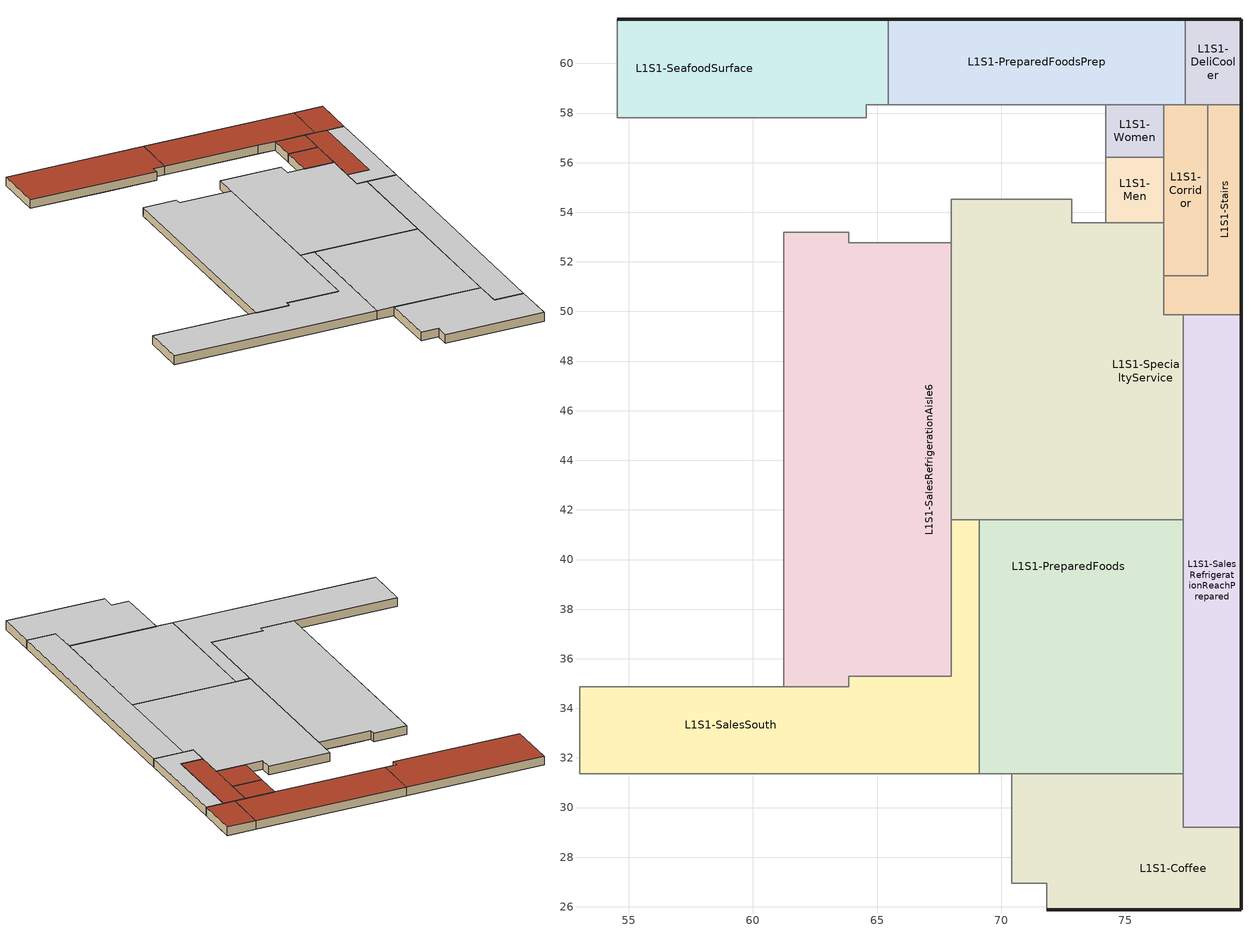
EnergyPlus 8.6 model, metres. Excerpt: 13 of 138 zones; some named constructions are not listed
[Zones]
L1S1-Coffee
 floor outside (Interior Floor): 74.23,25.88 74.23,29.21 79.67,29.21 79.67,25.88 z2.13; 70.44,26.95 70.44,31.36 77.34,31.36 77.34,29.21 71.84,29.21 71.84,26.95 z2.13; 71.84,25.88 71.84,29.21 74.23,29.21 74.23,25.88 z2.13
 wall outside (Exterior Wall): 71.84,25.88 79.67,25.88 79.67,29.21 z2.13:2.82
 wall to L1S1-Checkout (Interior Wall): 70.44,31.36 70.44,26.95 71.84,26.95 71.84,25.88 z2.13:2.82
 wall to L1S1-PreparedFoods (Interior Wall): 77.34,31.36 70.44,31.36 z2.13:2.82
 wall to L1S1-SalesRefrigerationReachPrepared (Interior Wall): 79.67,29.21 77.34,29.21 77.34,31.36 z2.13:2.82
 ceiling to L1S2-Bakery (Interior Ceiling): 71.84,25.88 79.67,25.88 79.67,29.21 77.34,29.21 77.34,31.36 70.44,31.36 70.44,26.95 71.84,26.95 z2.82
L1S1-Corridor
 floor outside (Interior Floor): 76.57,51.44 76.57,58.34 78.33,58.34 78.33,51.44 z2.13
 wall to L1S1-PreparedFoodsPrep (Interior Wall): 77.42,58.34 76.57,58.34 z2.13:2.82
 wall to L1S1-Women (Interior Wall): 76.57,58.34 76.57,56.22 z2.13:2.82
 wall to L1S1-Men (Interior Wall): 76.57,56.22 76.57,53.58 z2.13:2.82
 wall to L1S1-SpecialtyService (Interior Wall): 76.57,53.58 76.57,51.44 z2.13:2.82
 wall to L1S1-Stairs (Interior Wall): 76.57,51.44 78.33,51.44 78.33,58.34 z2.13:2.82
 wall to L1S1-DeliCooler (Interior Wall): 78.33,58.34 77.42,58.34 z2.13:2.82
 roof outside (Exterior Roof): 76.57,51.44 78.33,51.44 78.33,58.34 76.57,58.34 z2.82
L1S1-DeliCooler
 floor outside (Interior Floor): 77.42,58.34 77.42,61.78 79.67,61.78 79.67,58.34 z2.13
 wall outside (Exterior Wall): 79.67,58.34 79.67,61.78 77.42,61.78 z2.13:2.82
 wall to L1S1-Stairs (Interior Wall): 78.33,58.34 79.67,58.34 z2.13:2.82
 wall to L1S1-PreparedFoodsPrep (Interior Wall): 77.42,61.78 77.42,58.34 z2.13:2.82
 roof outside (Exterior Roof): 77.42,58.34 79.67,58.34 79.67,61.78 77.42,61.78 z2.82
L1S1-Men
 floor outside (Interior Floor): 74.22,53.58 74.22,56.22 76.57,56.22 76.57,53.58 z2.13
 wall to L1S1-Women (Interior Wall): 76.57,56.22 74.22,56.22 z2.13:2.82
 wall to L1S1-SalesNorth (Interior Wall): 74.22,56.22 74.22,53.58 z2.13:2.82
 wall to L1S1-SpecialtyService (Interior Wall): 74.22,53.58 76.57,53.58 z2.13:2.82
 roof outside (Exterior Roof): 74.22,53.58 76.57,53.58 76.57,56.22 74.22,56.22 z2.82
L1S1-PreparedFoods
 floor outside (Interior Floor): 76.29,34.24 76.29,41.6 77.34,41.6 77.34,34.24 z2.13; 69.13,37.86 69.13,41.6 76.29,41.6 76.29,37.86 z2.13; 69.13,34.24 69.13,37.86 76.29,37.86 76.29,34.24 z2.13; 69.13,31.36 69.13,34.24 77.34,34.24 77.34,31.36 z2.13
 wall to L1S1-SpecialtyService (Interior Wall): 77.34,41.6 69.13,41.6 z2.13:2.82
 wall to L1S1-SalesSouth (Interior Wall): 69.13,41.6 69.13,31.36 z2.13:2.82
 wall to L1S1-Checkout (Interior Wall): 69.13,31.36 70.44,31.36 z2.13:2.82
 wall to L1S1-SalesRefrigerationReachPrepared (Interior Wall): 77.34,31.36 77.34,41.6 z2.13:2.82
 ceiling to L1S2-AislesEast (Interior Ceiling): 69.13,31.36 77.34,31.36 77.34,41.6 69.13,41.6 z2.82
L1S1-PreparedFoodsPrep
 floor outside (Interior Floor): 65.46,58.34 65.46,61.78 77.42,61.78 77.42,58.34 z2.13
 wall outside (Exterior Wall): 77.42,61.78 65.46,61.78 z2.13:2.82
 wall to L1S1-SeafoodSurface (Interior Wall): 65.46,61.78 65.46,58.34 z2.13:2.82
 wall to L1S1-SalesNorth (Interior Wall): 65.46,58.34 72.85,58.34 74.22,58.34 z2.13:2.82
 wall to L1S1-Women (Interior Wall): 74.22,58.34 76.57,58.34 z2.13:2.82
 roof outside (Exterior Roof): 65.46,58.34 77.42,58.34 77.42,61.78 65.46,61.78 z2.82
L1S1-SalesRefrigerationAisle6
 floor outside (Interior Floor): 66.27,35.3 66.27,52.77 68,52.77 68,35.3 z2.13; 63.86,35.3 63.86,46.33 66.27,46.33 66.27,35.3 z2.13; 61.24,34.87 61.24,37.32 63.86,37.32 63.86,34.87 z2.13; 61.24,37.32 61.24,41.19 63.86,41.19 63.86,37.32 z2.13; 61.24,41.19 61.24,45.13 63.86,45.13 63.86,41.19 z2.13; 63.86,46.33 63.86,50.27 66.27,50.27 66.27,46.33 z2.13; 63.86,50.27 63.86,52.77 66.27,52.77 66.27,50.27 z2.13; 61.24,49 61.24,53.19 63.86,53.19 63.86,49 z2.13; 61.24,45.13 61.24,49 63.86,49 63.86,45.13 z2.13
 wall to L1S1-SalesSouth (Interior Wall): 61.24,34.87 63.86,34.87 63.86,35.3 68,35.3 68,52.77 z2.13:2.82
 wall to L1S1-SalesNorth (Interior Wall): 68,52.77 63.86,52.77 63.86,53.19 61.24,53.19 z2.13:2.82
 wall to L1S1-SalesAisle4 (Interior Wall): 61.24,53.19 61.24,34.87 z2.13:2.82
 ceiling to L1S2-AislesEast (Interior Ceiling): 61.24,34.87 63.86,34.87 63.86,35.3 68,35.3 68,52.77 63.86,52.77 63.86,53.19 61.24,53.19 z2.82
L1S1-SalesRefrigerationReachPrepared
 floor outside (Interior Floor): 77.34,34.24 77.34,44.08 79.67,44.08 79.67,34.24 z2.13; 77.34,44.08 77.34,49.87 79.67,49.87 79.67,44.08 z2.13; 77.34,29.21 77.34,34.24 79.67,34.24 79.67,29.21 z2.13
 wall outside (Exterior Wall): 79.67,29.21 79.67,49.87 z2.13:2.82
 wall to L1S1-Stairs (Interior Wall): 79.67,49.87 77.34,49.87 z2.13:2.82
 wall to L1S1-SpecialtyService (Interior Wall): 77.34,49.87 77.34,41.6 z2.13:2.82
 ceiling to L1S2-ReachInPrepared (Interior Ceiling): 77.34,29.21 79.67,29.21 79.67,49.87 77.34,49.87 z2.82
L1S1-SalesSouth
 floor outside (Interior Floor): 66.45,31.36 66.45,33.28 67.03,33.28 67.03,35.3 68,35.3 68,41.6 69.13,41.6 69.13,31.36 z2.13; 65.2,33.28 65.2,35.3 67.03,35.3 67.03,33.28 z2.13; 53.01,31.36 53.01,34.87 63.86,34.87 63.86,35.3 65.2,35.3 65.2,33.28 66.45,33.28 66.45,31.36 z2.13
 wall to L1S1-SpecialtyService (Interior Wall): 69.13,41.6 68,41.6 z2.13:2.82
 wall to L1S1-Produce (Interior Wall): 53.01,34.87 53.01,31.36 z2.13:2.82
 wall to L1S1-Checkout (Interior Wall): 53.01,31.36 69.13,31.36 z2.13:2.82
 ceiling to L1S2-AislesEast (Interior Ceiling): 53.01,31.36 69.13,31.36 69.13,41.6 68,41.6 68,35.3 63.86,35.3 63.86,34.87 53.01,34.87 z2.82
L1S1-SeafoodSurface
 floor outside (Interior Floor): 54.53,57.81 54.53,61.78 60.74,61.78 60.74,57.81 z2.13; 60.74,57.81 60.74,61.78 65.46,61.78 65.46,58.34 64.56,58.34 64.56,57.81 z2.13
 wall outside (Exterior Wall): 65.46,61.78 54.53,61.78 z2.13:2.82
 wall to L1S1-SalesNorth (Interior Wall): 54.53,61.78 54.53,57.81 64.56,57.81 64.56,58.34 65.46,58.34 z2.13:2.82
 roof outside (Exterior Roof): 54.53,57.81 64.56,57.81 64.56,58.34 65.46,58.34 65.46,61.78 54.53,61.78 z2.82
L1S1-SpecialtyService
 floor outside (Interior Floor): 68,41.6 68,50.9 73.55,50.9 73.55,48.46 69.77,48.46 69.77,41.6 z2.13; 73.55,47.37 73.55,50.9 72.85,50.9 72.85,53.58 76.57,53.58 76.57,49.87 77.34,49.87 77.34,41.6 74.34,41.6 74.34,47.37 z2.13; 68,50.9 68,54.53 72.85,54.53 72.85,50.9 z2.13; 69.77,41.6 69.77,48.46 73.55,48.46 73.55,47.37 74.34,47.37 74.34,41.6 z2.13
 wall to L1S1-Stairs (Interior Wall): 77.34,49.87 76.57,49.87 76.57,51.44 z2.13:2.82
 wall to L1S1-SalesNorth (Interior Wall): 76.57,53.58 72.85,53.58 72.85,54.53 68,54.53 68,52.77 z2.13:2.82
 ceiling to L1S2-AislesEast (Interior Ceiling): 68,41.6 77.34,41.6 77.34,49.87 76.57,49.87 76.57,53.58 72.85,53.58 72.85,54.53 68,54.53 z2.82
L1S1-Stairs
 floor outside (Interior Floor): 76.57,49.87 76.57,51.44 78.33,51.44 78.33,58.34 79.67,58.34 79.67,49.87 z2.13
 wall outside (Exterior Wall): 79.67,49.87 79.67,58.34 z2.13:2.82
 ceiling to L1S2-Shaft2 (Interior Ceiling): 76.57,49.87 79.67,49.87 79.67,58.34 78.33,58.34 78.33,51.44 76.57,51.44 z2.82
L1S1-Women
 floor outside (Interior Floor): 74.22,56.22 74.22,58.34 76.57,58.34 76.57,56.22 z2.13
 wall to L1S1-SalesNorth (Interior Wall): 74.22,58.34 74.22,56.22 z2.13:2.82
 roof outside (Exterior Roof): 74.22,56.22 76.57,56.22 76.57,58.34 74.22,58.34 z2.82
[Zone] Type=1
L1S1-Stairs; L1S1-Corridor; L1S1-DeliCooler; L1S1-Women; L1S1-Men; L1S1-PreparedFoodsPrep; L1S1-Coffee; L1S1-SalesRefrigerationReachPrepared; L1S1-SeafoodSurface; L1S1-PreparedFoods; L1S1-SpecialtyService; L1S1-SalesSouth; L1S1-SalesRefrigerationAisle6
